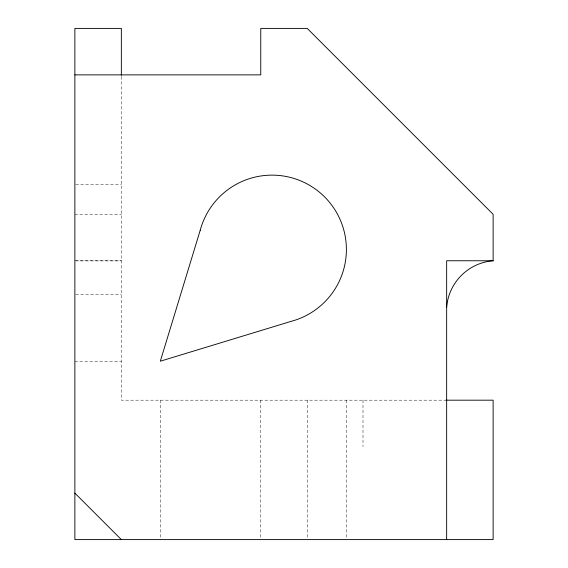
<?xml version="1.0" encoding="UTF-8"?>
<svg xmlns="http://www.w3.org/2000/svg" width="568" height="568" viewBox="0 0 568 568"><rect width="100%" height="100%" fill="white"/><g stroke="black" fill="none" stroke-linecap="round" stroke-linejoin="round"><path stroke-width="0.43" stroke-dasharray="2.84 2.13" d="M75.75 184.422L121.346 184.422M74.87 214.292L121.346 214.292M74.87 260.762L121.346 260.762M75.75 260.925L121.346 260.925M75.75 294.593L121.346 294.593M74.87 361.212L121.346 361.212M446.654 400.184L121.346 400.184L121.346 75.757M363.002 400.184L363.002 446.654M346.395 400.184L346.395 538.72M307.238 400.184L307.238 539.6M260.762 400.184L260.762 539.6M160.311 400.184L160.311 539.6"/><path stroke-width="0.85" d="M74.87 74.87L260.762 74.87L260.762 28.4L307.238 28.4L493.13 214.292L493.13 260.762A50.73 50.73 0 0 0 446.654 307.238M493.13 260.762L446.654 260.762L446.654 539.6M446.214 400.184L493.13 400.184L493.13 539.6L74.87 539.6L74.87 28.4L121.346 28.4L121.346 75.317M74.87 493.13L121.346 539.6M200.22 230.246L160.311 361.212L291.285 321.31A74.358 74.358 0 0 0 324.619 196.911A74.358 74.358 0 0 0 200.22 230.246"/></g></svg>
